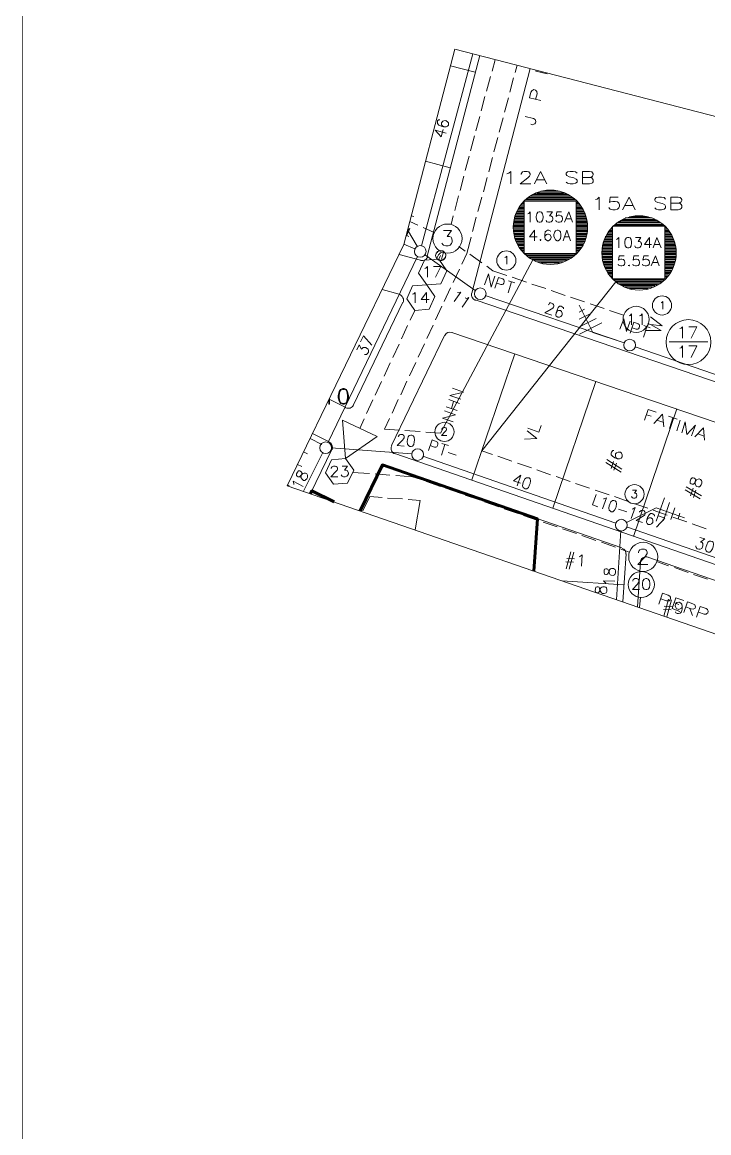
# Model space of a CAD drawing. Header units: millimetres. Extents: x 3.6 to 37.8, y 0.6 to 28.7.
# Drawn here: x 3.56 to 11.16, y 10.01 to 22.28 of the extents above; entities that cross this region are included whole.
import ezdxf

# ---------------------------------------------------------------- set-up
doc = ezdxf.new("R2010")
doc.units = ezdxf.units.MM
for name, color, linetype in [('PDF_0', 7, 'Continuous'), ('PDF_S45$Actives-PowerSupply', 1, 'Continuous'), ('PDF_S45$BOUNDARY-NODE', 3, 'Continuous'), ('PDF_S45$HCOUNT', 1, 'Continuous'), ('PDF_S45$NAME-ROAD', 7, 'Continuous'), ('PDF_S45$Passives-Highleg', 7, 'Continuous'), ('PDF_S45$Passives-Splt2way', 7, 'Continuous'), ('PDF_S45$Passives-TapOffs', 7, 'Continuous'), ('PDF_S45$POLE', 7, 'Continuous'), ('PDF_S45$strand', 7, 'Continuous'), ('PDF_S45$Symbols-EndOfLine', 7, 'Continuous'), ('PDF_S45$Symbols-Terminator', 7, 'Continuous')]:
    doc.layers.add(name, color=color, linetype=linetype)
for name, color, linetype, true_color in [('PDF_S45$Actives-LineExtender', 94, 'Continuous', 0x009500), ('PDF_S45$Cable-565', 23, 'Continuous', 0xdd8a6e), ('PDF_S45$LOTS', 254, 'Continuous', 0xdcdcdc), ('PDF_S45$ROAD', 8, 'Continuous', 0x808080), ('PDF_S45$SDU', 157, 'Continuous', 0x396472), ('PDF_S45$Symbols-Ground', 12, 'Continuous', 0xb80000)]:
    doc.layers.add(name, color=color, linetype=linetype, true_color=true_color)

msp = doc.modelspace()

# ---------------------------------------------------------------- linework, layer by layer
at = {"layer": 'PDF_0', "lineweight": 0, "const_width": 0.00834}
msp.add_lwpolyline([(37.765, 0.599), (37.765, 28.699), (3.568, 28.699), (3.568, 0.599)], close=True, dxfattribs=at)
at = {"layer": 'PDF_0', "lineweight": 9}
msp.add_lwpolyline([(22.904, 8.446), (13.922, 10.277), (14.285, 12.049), (15.298, 11.912), (15.381, 12.516), (15.139, 12.525), (12.767, 12.85), (12.904, 14.939), (6.495, 17.157), (7.784, 19.822), (8.347, 21.978), (12.387, 20.935), (12.704, 22.169), (11.145, 22.57), (12.412, 28.583), (14.622, 28.116), (14.485, 27.586), (14.71, 27.532), (24.709, 25.218)], dxfattribs=at)
at = {"layer": 'PDF_S45$Actives-LineExtender', "lineweight": 9}
for points in [[(7.108, 18.229), (7.125, 18.229), (7.15, 18.221), (7.162, 18.196), (7.171, 18.154), (7.171, 18.129), (7.162, 18.091), (7.15, 18.066), (7.125, 18.058), (7.108, 18.058), (7.083, 18.066), (7.067, 18.091), (7.058, 18.129), (7.058, 18.154), (7.067, 18.196), (7.083, 18.221)], [(7.488, 17.699), (7.137, 17.457), (7.104, 17.879)]]:
    msp.add_lwpolyline(points, close=True, dxfattribs=at)
for points in [[(7.092, 18.066), (7.075, 18.091), (7.067, 18.129), (7.067, 18.154), (7.075, 18.196), (7.092, 18.221)], [(7.083, 18.212), (7.108, 18.221), (7.125, 18.221), (7.15, 18.212)], [(7.142, 18.221), (7.154, 18.196), (7.162, 18.154), (7.162, 18.129), (7.154, 18.091), (7.142, 18.066)], [(6.962, 18.123), (6.962, 18.058), (6.954, 18.058), (6.954, 18.106)], [(7.15, 18.075), (7.125, 18.066), (7.108, 18.066), (7.083, 18.075)]]:
    msp.add_lwpolyline(points, dxfattribs=at)
at = {"layer": 'PDF_S45$Actives-PowerSupply', "lineweight": 9}
for points in [[(8.922, 20.602), (8.943, 20.61), (8.968, 20.627), (8.968, 20.489)], [(9.081, 20.593), (9.081, 20.602), (9.089, 20.614), (9.097, 20.622), (9.114, 20.627), (9.147, 20.627), (9.164, 20.622), (9.172, 20.614), (9.181, 20.602), (9.181, 20.589), (9.172, 20.577), (9.156, 20.556), (9.068, 20.489), (9.189, 20.489)], [(9.227, 20.489), (9.293, 20.627), (9.364, 20.489)], [(9.577, 20.51), (9.593, 20.497), (9.623, 20.489), (9.656, 20.489), (9.681, 20.497), (9.698, 20.51), (9.698, 20.531), (9.689, 20.543), (9.664, 20.556), (9.61, 20.568), (9.585, 20.581), (9.577, 20.593), (9.577, 20.61), (9.593, 20.622), (9.623, 20.627), (9.656, 20.627), (9.681, 20.622), (9.698, 20.61)], [(9.835, 20.56), (9.86, 20.556), (9.869, 20.547), (9.877, 20.535), (9.877, 20.514), (9.869, 20.501), (9.86, 20.497), (9.835, 20.489), (9.76, 20.489), (9.76, 20.56), (9.835, 20.56), (9.86, 20.568), (9.869, 20.577), (9.877, 20.589), (9.877, 20.602), (9.869, 20.614), (9.86, 20.622), (9.835, 20.627), (9.76, 20.627), (9.76, 20.56)], [(9.335, 20.535), (9.252, 20.535)], [(9.902, 20.318), (9.919, 20.322), (9.944, 20.343), (9.944, 20.205)], [(10.048, 20.23), (10.056, 20.218), (10.065, 20.21), (10.094, 20.205), (10.119, 20.205), (10.144, 20.21), (10.161, 20.226), (10.169, 20.243), (10.169, 20.26), (10.161, 20.276), (10.144, 20.293), (10.119, 20.297), (10.094, 20.297), (10.065, 20.293), (10.056, 20.285), (10.065, 20.343), (10.152, 20.343)], [(10.202, 20.205), (10.273, 20.343), (10.34, 20.205)], [(10.315, 20.251), (10.231, 20.251)], [(10.557, 20.226), (10.573, 20.21), (10.598, 20.205), (10.632, 20.205), (10.661, 20.21), (10.678, 20.226), (10.678, 20.243), (10.669, 20.26), (10.644, 20.272), (10.59, 20.285), (10.565, 20.297), (10.557, 20.31), (10.557, 20.322), (10.573, 20.339), (10.598, 20.343), (10.632, 20.343), (10.661, 20.339), (10.678, 20.322)], [(10.815, 20.276), (10.84, 20.272), (10.849, 20.264), (10.857, 20.251), (10.857, 20.23), (10.849, 20.218), (10.84, 20.21), (10.815, 20.205), (10.736, 20.205), (10.736, 20.276), (10.815, 20.276), (10.84, 20.285), (10.849, 20.293), (10.857, 20.305), (10.857, 20.318), (10.849, 20.33), (10.84, 20.339), (10.815, 20.343), (10.736, 20.343), (10.736, 20.276)], [(9.156, 20.16), (9.164, 20.164), (9.181, 20.18), (9.181, 20.068)], [(9.364, 20.18), (9.427, 20.18), (9.393, 20.139), (9.41, 20.139), (9.418, 20.13), (9.427, 20.126), (9.431, 20.109), (9.431, 20.101), (9.427, 20.084), (9.414, 20.072), (9.397, 20.068), (9.381, 20.068), (9.364, 20.072), (9.36, 20.076), (9.356, 20.089)], [(9.464, 20.089), (9.468, 20.076), (9.473, 20.072), (9.489, 20.068), (9.506, 20.068), (9.523, 20.072), (9.535, 20.084), (9.539, 20.101), (9.539, 20.109), (9.535, 20.126), (9.523, 20.139), (9.506, 20.143), (9.489, 20.143), (9.473, 20.139), (9.468, 20.13), (9.473, 20.18), (9.527, 20.18)], [(9.56, 20.068), (9.606, 20.18), (9.648, 20.068)], [(9.631, 20.105), (9.577, 20.105)], [(9.256, 19.905), (9.172, 19.905), (9.227, 19.98), (9.227, 19.863)], [(9.343, 19.905), (9.343, 19.93), (9.347, 19.959), (9.36, 19.972), (9.372, 19.98), (9.385, 19.98), (9.402, 19.972), (9.406, 19.964)], [(9.543, 19.863), (9.585, 19.98), (9.627, 19.863)], [(9.614, 19.905), (9.56, 19.905)], [(10.136, 19.876), (10.144, 19.884), (10.161, 19.897), (10.161, 19.784)], [(10.344, 19.897), (10.402, 19.897), (10.373, 19.855), (10.39, 19.855), (10.398, 19.851), (10.402, 19.843), (10.411, 19.83), (10.411, 19.818), (10.402, 19.801), (10.394, 19.788), (10.377, 19.784), (10.361, 19.784), (10.344, 19.788), (10.336, 19.805)], [(10.523, 19.822), (10.444, 19.822), (10.498, 19.897), (10.498, 19.784)], [(10.54, 19.784), (10.582, 19.897), (10.628, 19.784)], [(10.611, 19.822), (10.557, 19.822)], [(9.21, 19.651), (8.188, 17.737)], [(10.152, 19.605), (10.156, 19.592), (10.165, 19.588), (10.181, 19.584), (10.194, 19.584), (10.211, 19.588), (10.223, 19.601), (10.227, 19.617), (10.227, 19.626), (10.223, 19.642), (10.211, 19.655), (10.194, 19.659), (10.181, 19.659), (10.165, 19.655), (10.156, 19.647), (10.165, 19.697), (10.219, 19.697)], [(10.315, 19.605), (10.319, 19.592), (10.327, 19.588), (10.344, 19.584), (10.357, 19.584), (10.373, 19.588), (10.386, 19.601), (10.39, 19.617), (10.39, 19.626), (10.386, 19.642), (10.373, 19.655), (10.357, 19.659), (10.344, 19.659), (10.327, 19.655), (10.319, 19.647), (10.327, 19.697), (10.382, 19.697)], [(10.423, 19.605), (10.427, 19.592), (10.436, 19.588), (10.452, 19.584), (10.465, 19.584), (10.482, 19.588), (10.494, 19.601), (10.498, 19.617), (10.498, 19.626), (10.494, 19.642), (10.482, 19.655), (10.465, 19.659), (10.452, 19.659), (10.436, 19.655), (10.427, 19.647), (10.436, 19.697), (10.49, 19.697)], [(10.519, 19.584), (10.565, 19.697), (10.607, 19.584)], [(10.59, 19.622), (10.536, 19.622)], [(10.127, 19.409), (8.647, 17.541)], [(7.963, 16.995), (7.91, 16.669)]]:
    msp.add_lwpolyline(points, dxfattribs=at)
for points in [[(9.606, 20.368), (9.197, 20.368)], [(9.581, 20.381), (9.222, 20.381)], [(9.256, 20.393), (9.548, 20.393)], [(9.297, 20.41), (9.506, 20.41)], [(9.064, 20.243), (9.114, 20.243)], [(9.072, 20.26), (9.114, 20.26)], [(9.085, 20.272), (9.114, 20.272)], [(9.097, 20.285), (9.114, 20.285)], [(9.11, 20.297), (9.114, 20.297)], [(9.689, 19.722), (9.689, 20.301), (9.114, 20.301), (9.114, 19.722), (9.114, 20.301), (9.689, 20.301)], [(9.681, 20.314), (9.122, 20.314)], [(9.664, 20.326), (9.139, 20.326)], [(9.648, 20.339), (9.156, 20.339)], [(9.627, 20.355), (9.176, 20.355)], [(9.694, 20.297), (9.689, 20.297)], [(9.706, 20.285), (9.689, 20.285)], [(9.689, 20.272), (9.719, 20.272)], [(9.689, 20.26), (9.727, 20.26)], [(9.689, 20.243), (9.739, 20.243)], [(9.114, 20.122), (9.006, 20.122)], [(9.114, 20.134), (9.01, 20.134)], [(9.014, 20.147), (9.114, 20.147)], [(9.114, 20.164), (9.022, 20.164)], [(9.026, 20.176), (9.114, 20.176)], [(9.114, 20.189), (9.035, 20.189)], [(9.039, 20.205), (9.114, 20.205)], [(9.047, 20.218), (9.114, 20.218)], [(9.056, 20.23), (9.114, 20.23)], [(9.281, 20.18), (9.289, 20.18), (9.306, 20.176), (9.318, 20.16), (9.322, 20.13), (9.322, 20.114), (9.318, 20.089), (9.306, 20.072), (9.289, 20.068), (9.281, 20.068), (9.264, 20.072), (9.252, 20.089), (9.247, 20.114), (9.247, 20.13), (9.252, 20.16), (9.264, 20.176)], [(9.689, 20.23), (9.748, 20.23)], [(9.689, 20.218), (9.756, 20.218)], [(9.689, 20.205), (9.764, 20.205)], [(9.769, 20.189), (9.689, 20.189)], [(9.689, 20.176), (9.777, 20.176)], [(9.689, 20.164), (9.781, 20.164)], [(9.689, 20.147), (9.785, 20.147)], [(9.789, 20.134), (9.689, 20.134)], [(9.794, 20.122), (9.689, 20.122)], [(10.277, 20.126), (10.486, 20.126)], [(8.993, 20.055), (9.114, 20.055)], [(8.993, 20.039), (9.114, 20.039)], [(8.993, 20.026), (9.114, 20.026)], [(9.114, 20.014), (8.993, 20.014)], [(9.114, 20.001), (8.993, 20.001)], [(9.114, 20.08), (8.997, 20.08)], [(9.114, 20.068), (8.997, 20.068)], [(9.001, 20.093), (9.114, 20.093)], [(9.114, 20.109), (9.006, 20.109)], [(9.689, 20.109), (9.798, 20.109)], [(9.802, 20.093), (9.689, 20.093)], [(9.689, 20.08), (9.806, 20.08)], [(9.806, 20.068), (9.689, 20.068)], [(9.689, 20.055), (9.81, 20.055)], [(9.689, 20.039), (9.81, 20.039)], [(9.689, 20.026), (9.81, 20.026)], [(9.81, 20.014), (9.689, 20.014)], [(9.81, 20.001), (9.689, 20.001)], [(10.077, 20.005), (10.09, 20.005)], [(10.669, 19.442), (10.669, 20.022), (10.09, 20.022), (10.09, 19.442), (10.09, 20.022), (10.669, 20.022)], [(10.657, 20.03), (10.102, 20.03)], [(10.644, 20.043), (10.119, 20.043)], [(10.623, 20.059), (10.136, 20.059)], [(10.607, 20.072), (10.152, 20.072)], [(10.586, 20.084), (10.177, 20.084)], [(10.557, 20.097), (10.202, 20.097)], [(10.231, 20.114), (10.528, 20.114)], [(10.673, 20.018), (10.669, 20.018)], [(10.686, 20.005), (10.669, 20.005)], [(8.993, 19.984), (9.114, 19.984)], [(8.993, 19.972), (9.114, 19.972)], [(8.997, 19.959), (9.114, 19.959)], [(9.114, 19.943), (8.997, 19.943)], [(9.001, 19.93), (9.114, 19.93)], [(9.114, 19.918), (9.006, 19.918)], [(9.006, 19.905), (9.114, 19.905)], [(9.01, 19.888), (9.114, 19.888)], [(9.014, 19.876), (9.114, 19.876)], [(9.293, 19.876), (9.297, 19.872), (9.293, 19.863), (9.289, 19.872)], [(9.347, 19.918), (9.36, 19.93), (9.372, 19.934), (9.381, 19.934), (9.397, 19.93), (9.414, 19.905), (9.414, 19.897), (9.406, 19.88), (9.397, 19.872), (9.381, 19.863), (9.372, 19.863), (9.347, 19.88), (9.343, 19.905)], [(9.477, 19.98), (9.489, 19.98), (9.506, 19.972), (9.514, 19.959), (9.518, 19.93), (9.518, 19.913), (9.514, 19.888), (9.506, 19.872), (9.489, 19.863), (9.477, 19.863), (9.46, 19.872), (9.452, 19.888), (9.443, 19.913), (9.443, 19.93), (9.452, 19.959), (9.46, 19.972)], [(9.689, 19.984), (9.81, 19.984)], [(9.689, 19.972), (9.81, 19.972)], [(9.689, 19.959), (9.806, 19.959)], [(9.806, 19.943), (9.689, 19.943)], [(9.689, 19.93), (9.802, 19.93)], [(9.689, 19.918), (9.798, 19.918)], [(9.689, 19.905), (9.794, 19.905)], [(9.689, 19.888), (9.789, 19.888)], [(9.689, 19.876), (9.785, 19.876)], [(10.09, 19.88), (9.998, 19.88)], [(10.006, 19.893), (10.09, 19.893)], [(10.09, 19.909), (10.01, 19.909)], [(10.019, 19.922), (10.09, 19.922)], [(10.027, 19.934), (10.09, 19.934)], [(10.035, 19.951), (10.09, 19.951)], [(10.044, 19.964), (10.09, 19.964)], [(10.052, 19.976), (10.09, 19.976)], [(10.065, 19.989), (10.09, 19.989)], [(10.256, 19.897), (10.269, 19.897), (10.286, 19.893), (10.298, 19.876), (10.302, 19.851), (10.302, 19.834), (10.298, 19.805), (10.286, 19.788), (10.269, 19.784), (10.256, 19.784), (10.244, 19.788), (10.231, 19.805), (10.227, 19.834), (10.227, 19.851), (10.231, 19.876), (10.244, 19.893)], [(10.669, 19.989), (10.698, 19.989)], [(10.669, 19.976), (10.707, 19.976)], [(10.669, 19.964), (10.715, 19.964)], [(10.669, 19.951), (10.728, 19.951)], [(10.669, 19.934), (10.736, 19.934)], [(10.669, 19.922), (10.74, 19.922)], [(10.749, 19.909), (10.669, 19.909)], [(10.669, 19.893), (10.757, 19.893)], [(10.669, 19.88), (10.761, 19.88)], [(9.114, 19.863), (9.022, 19.863)], [(9.026, 19.851), (9.114, 19.851)], [(9.114, 19.834), (9.035, 19.834)], [(9.039, 19.822), (9.114, 19.822)], [(9.047, 19.809), (9.114, 19.809)], [(9.056, 19.793), (9.114, 19.793)], [(9.064, 19.78), (9.114, 19.78)], [(9.072, 19.768), (9.114, 19.768)], [(9.085, 19.755), (9.114, 19.755)], [(9.689, 19.863), (9.781, 19.863)], [(9.689, 19.851), (9.777, 19.851)], [(9.769, 19.834), (9.689, 19.834)], [(9.689, 19.822), (9.764, 19.822)], [(9.689, 19.809), (9.756, 19.809)], [(9.689, 19.793), (9.748, 19.793)], [(9.689, 19.78), (9.739, 19.78)], [(9.689, 19.768), (9.727, 19.768)], [(9.689, 19.755), (9.719, 19.755)], [(10.09, 19.784), (9.973, 19.784)], [(9.973, 19.772), (10.09, 19.772)], [(9.973, 19.759), (10.09, 19.759)], [(10.09, 19.801), (9.977, 19.801)], [(10.09, 19.826), (9.981, 19.826)], [(9.981, 19.813), (10.09, 19.813)], [(10.09, 19.838), (9.985, 19.838)], [(10.09, 19.855), (9.99, 19.855)], [(9.994, 19.868), (10.09, 19.868)], [(10.669, 19.868), (10.765, 19.868)], [(10.769, 19.855), (10.669, 19.855)], [(10.774, 19.838), (10.669, 19.838)], [(10.669, 19.826), (10.778, 19.826)], [(10.782, 19.813), (10.669, 19.813)], [(10.669, 19.801), (10.782, 19.801)], [(10.786, 19.784), (10.669, 19.784)], [(10.669, 19.772), (10.786, 19.772)], [(10.669, 19.759), (10.786, 19.759)], [(9.097, 19.738), (9.114, 19.738)], [(9.11, 19.726), (9.114, 19.726)], [(9.689, 19.722), (9.114, 19.722)], [(9.681, 19.713), (9.122, 19.713)], [(9.664, 19.701), (9.139, 19.701)], [(9.156, 19.684), (9.648, 19.684)], [(9.176, 19.672), (9.627, 19.672)], [(9.606, 19.659), (9.197, 19.659)], [(9.581, 19.647), (9.222, 19.647)], [(9.548, 19.63), (9.256, 19.63)], [(9.706, 19.738), (9.689, 19.738)], [(9.694, 19.726), (9.689, 19.726)], [(9.973, 19.743), (10.09, 19.743)], [(10.09, 19.73), (9.973, 19.73)], [(10.09, 19.718), (9.973, 19.718)], [(9.973, 19.705), (10.09, 19.705)], [(9.973, 19.688), (10.09, 19.688)], [(9.973, 19.676), (10.09, 19.676)], [(10.09, 19.663), (9.977, 19.663)], [(9.981, 19.651), (10.09, 19.651)], [(10.09, 19.634), (9.981, 19.634)], [(10.669, 19.743), (10.79, 19.743)], [(10.79, 19.73), (10.669, 19.73)], [(10.79, 19.718), (10.669, 19.718)], [(10.669, 19.705), (10.786, 19.705)], [(10.669, 19.688), (10.786, 19.688)], [(10.669, 19.676), (10.786, 19.676)], [(10.782, 19.663), (10.669, 19.663)], [(10.669, 19.651), (10.782, 19.651)], [(10.669, 19.634), (10.778, 19.634)], [(9.506, 19.617), (9.297, 19.617)], [(9.985, 19.622), (10.09, 19.622)], [(9.99, 19.609), (10.09, 19.609)], [(9.994, 19.597), (10.09, 19.597)], [(10.09, 19.58), (9.998, 19.58)], [(10.006, 19.567), (10.09, 19.567)], [(10.09, 19.555), (10.01, 19.555)], [(10.019, 19.538), (10.09, 19.538)], [(10.027, 19.526), (10.09, 19.526)], [(10.035, 19.513), (10.09, 19.513)], [(10.273, 19.592), (10.277, 19.588), (10.273, 19.584), (10.265, 19.588)], [(10.669, 19.622), (10.774, 19.622)], [(10.669, 19.609), (10.769, 19.609)], [(10.669, 19.597), (10.765, 19.597)], [(10.669, 19.58), (10.761, 19.58)], [(10.669, 19.567), (10.757, 19.567)], [(10.749, 19.555), (10.669, 19.555)], [(10.669, 19.538), (10.74, 19.538)], [(10.669, 19.526), (10.736, 19.526)], [(10.669, 19.513), (10.728, 19.513)], [(10.044, 19.501), (10.09, 19.501)], [(10.052, 19.484), (10.09, 19.484)], [(10.065, 19.471), (10.09, 19.471)], [(10.077, 19.459), (10.09, 19.459)], [(10.669, 19.442), (10.09, 19.442)], [(10.657, 19.43), (10.102, 19.43)], [(10.644, 19.417), (10.119, 19.417)], [(10.136, 19.405), (10.623, 19.405)], [(10.152, 19.388), (10.607, 19.388)], [(10.669, 19.501), (10.715, 19.501)], [(10.669, 19.484), (10.707, 19.484)], [(10.669, 19.471), (10.698, 19.471)], [(10.686, 19.459), (10.669, 19.459)], [(10.673, 19.446), (10.669, 19.446)], [(10.586, 19.376), (10.177, 19.376)], [(10.557, 19.363), (10.202, 19.363)], [(10.528, 19.351), (10.231, 19.351)], [(10.486, 19.334), (10.277, 19.334)]]:
    msp.add_lwpolyline(points, close=True, dxfattribs=at)
for centre in [(9.404, 20.011), (9.404, 20.011), (10.384, 19.728), (10.384, 19.728)]:
    msp.add_circle(centre, 0.411, dxfattribs=at)
at = {"layer": 'PDF_S45$BOUNDARY-NODE', "lineweight": 60}
for points in [[(7.299, 16.88), (7.546, 17.387), (9.26, 16.79), (9.221, 16.214)], [(6.752, 17.07), (6.766, 17.099), (7.014, 16.979)]]:
    msp.add_lwpolyline(points, dxfattribs=at)
at = {"layer": 'PDF_S45$Cable-565', "lineweight": 13}
for points in [[(8.793, 21.862), (8.759, 21.736)], [(9.035, 21.8), (9.014, 21.719)], [(8.743, 21.677), (8.697, 21.515)], [(8.997, 21.661), (8.955, 21.502)], [(8.68, 21.456), (8.639, 21.298)], [(8.939, 21.44), (8.897, 21.281)], [(8.622, 21.235), (8.58, 21.077)], [(8.88, 21.219), (8.839, 21.06)], [(8.564, 21.019), (8.522, 20.856)], [(8.822, 21.002), (8.78, 20.843)], [(8.505, 20.798), (8.463, 20.639)], [(8.764, 20.781), (8.722, 20.622)], [(8.447, 20.577), (8.405, 20.418)], [(8.705, 20.56), (8.664, 20.401)], [(8.388, 20.36), (8.347, 20.197)], [(8.647, 20.343), (8.601, 20.185)], [(8.33, 20.139), (8.305, 20.043)], [(8.584, 20.122), (8.543, 19.964)], [(7.85, 20.074), (7.938, 20.034)], [(7.996, 20.009), (8.117, 19.955)], [(8.526, 19.901), (8.48, 19.722), (8.426, 19.605)], [(8.463, 19.747), (8.393, 19.797)], [(8.188, 19.701), (8.172, 19.659)], [(8.222, 19.734), (8.201, 19.659)], [(8.647, 19.617), (8.513, 19.713)], [(8.397, 19.547), (8.33, 19.401)], [(8.922, 19.48), (8.768, 19.53), (8.701, 19.58)], [(8.98, 19.459), (9.139, 19.405)], [(9.197, 19.384), (9.352, 19.334)], [(8.301, 19.342), (8.23, 19.192)], [(9.414, 19.313), (9.568, 19.259)], [(8.205, 19.138), (8.134, 18.988)], [(9.627, 19.238), (9.781, 19.188)], [(9.844, 19.167), (9.998, 19.113)], [(7.905, 19.092), (7.855, 18.984)], [(10.056, 19.092), (10.211, 19.042)], [(7.825, 18.925), (7.759, 18.779)], [(8.109, 18.929), (8.038, 18.783)], [(7.73, 18.721), (7.663, 18.571)], [(8.013, 18.725), (7.942, 18.575)], [(7.634, 18.512), (7.567, 18.366)], [(7.917, 18.517), (7.846, 18.371)], [(7.538, 18.308), (7.467, 18.158)], [(7.817, 18.312), (7.75, 18.162)], [(7.442, 18.104), (7.371, 17.954)], [(7.721, 18.108), (7.654, 17.958)], [(7.346, 17.895), (7.296, 17.787)], [(7.625, 17.899), (7.571, 17.783), (7.734, 17.77)], [(7.796, 17.766), (7.963, 17.754)], [(8.026, 17.749), (8.188, 17.737)], [(8.647, 17.541), (8.764, 17.503)], [(8.822, 17.482), (8.976, 17.428)], [(7.217, 17.303), (7.404, 17.291)], [(9.039, 17.407), (9.193, 17.353)], [(9.252, 17.332), (9.406, 17.278)], [(7.467, 17.287), (7.629, 17.274)], [(7.696, 17.27), (7.88, 17.253), (7.976, 17.224)], [(8.034, 17.203), (8.188, 17.149)], [(9.468, 17.257), (9.623, 17.203)], [(9.681, 17.182), (9.835, 17.128)], [(8.247, 17.128), (8.405, 17.074)], [(8.463, 17.053), (8.618, 16.999)], [(9.898, 17.107), (10.052, 17.057)], [(7.329, 16.878), (7.408, 17.036), (7.542, 17.028)], [(7.604, 17.02), (7.767, 17.011)], [(7.83, 17.003), (7.963, 16.995)], [(8.676, 16.978), (8.835, 16.924)], [(10.111, 17.036), (10.265, 16.982)], [(10.327, 16.961), (10.482, 16.907)], [(8.893, 16.903), (9.047, 16.849)], [(9.106, 16.828), (9.264, 16.774)], [(10.54, 16.886), (10.694, 16.832)], [(10.757, 16.811), (10.911, 16.757)], [(9.322, 16.753), (9.477, 16.703)], [(9.539, 16.682), (9.694, 16.628)], [(10.97, 16.736), (11.124, 16.682)], [(9.752, 16.607), (9.906, 16.553)], [(9.969, 16.532), (10.123, 16.478)], [(10.181, 16.457), (10.273, 16.423)], [(10.578, 16.319), (10.711, 16.273)], [(10.774, 16.252), (10.928, 16.198)], [(10.986, 16.177), (11.14, 16.123)], [(10.398, 15.927), (10.39, 15.81)]]:
    msp.add_lwpolyline(points, dxfattribs=at)
at = {"layer": 'PDF_S45$HCOUNT', "lineweight": 9}
for points in [[(8.901, 19.676), (8.91, 19.68), (8.922, 19.692), (8.922, 19.605)], [(10.628, 19.175), (10.636, 19.18), (10.648, 19.192), (10.648, 19.105)], [(8.205, 17.779), (8.205, 17.783), (8.209, 17.791), (8.213, 17.795), (8.222, 17.799), (8.238, 17.799), (8.247, 17.795), (8.251, 17.791), (8.255, 17.783), (8.255, 17.774), (8.251, 17.766), (8.242, 17.754), (8.201, 17.712), (8.259, 17.712)], [(10.311, 17.107), (10.357, 17.107), (10.332, 17.074), (10.344, 17.074), (10.352, 17.07), (10.357, 17.066), (10.361, 17.053), (10.361, 17.045), (10.357, 17.032), (10.348, 17.024), (10.336, 17.02), (10.323, 17.02), (10.311, 17.024), (10.307, 17.028), (10.302, 17.036)]]:
    msp.add_lwpolyline(points, dxfattribs=at)
for centre in [(8.916, 19.644), (10.638, 19.148), (8.232, 17.751), (10.334, 17.063)]:
    msp.add_circle(centre, 0.106, dxfattribs=at)
at = {"layer": 'PDF_S45$LOTS', "lineweight": 0}
for points in [[(8.572, 21.723), (8.299, 21.795)], [(8.297, 20.668), (8.023, 20.74)], [(9.01, 18.613), (8.534, 17.22)], [(9.906, 18.308), (9.431, 16.907)], [(10.803, 18.004), (10.323, 16.594)], [(9.26, 16.79), (9.222, 16.214)], [(10.215, 16.061), (9.535, 16.106)]]:
    msp.add_lwpolyline(points, dxfattribs=at)
at = {"layer": 'PDF_S45$NAME-ROAD', "lineweight": 9}
for points in [[(9.368, 21.707), (9.243, 21.736), (9.246, 21.746)], [(9.305, 21.73), (9.302, 21.719)], [(9.297, 21.41), (9.172, 21.44), (9.189, 21.502), (9.201, 21.523), (9.21, 21.527), (9.222, 21.531), (9.239, 21.527), (9.247, 21.519), (9.252, 21.511), (9.256, 21.486), (9.239, 21.423)], [(9.126, 21.235), (9.218, 21.214), (9.235, 21.202), (9.239, 21.194), (9.243, 21.177), (9.239, 21.164), (9.231, 21.152), (9.222, 21.148), (9.201, 21.144), (9.189, 21.148)], [(10.444, 17.879), (10.486, 18), (10.573, 17.97)], [(10.519, 17.924), (10.465, 17.941)], [(10.548, 17.845), (10.644, 17.945), (10.657, 17.808)], [(10.807, 17.891), (10.711, 17.924)], [(10.719, 17.787), (10.757, 17.908)], [(10.648, 17.858), (10.582, 17.879)], [(10.803, 17.762), (10.84, 17.879)], [(10.857, 17.741), (10.894, 17.862), (10.911, 17.724), (11.007, 17.824), (10.965, 17.708)], [(10.999, 17.695), (11.095, 17.795), (11.107, 17.658)], [(11.103, 17.703), (11.032, 17.729)], [(10.603, 15.848), (10.644, 15.969), (10.707, 15.948), (10.723, 15.935), (10.732, 15.927), (10.732, 15.915), (10.728, 15.898), (10.715, 15.885), (10.686, 15.885), (10.623, 15.906)], [(10.836, 15.769), (10.749, 15.802), (10.79, 15.919), (10.878, 15.89)], [(10.824, 15.844), (10.769, 15.865)], [(10.878, 15.756), (10.919, 15.873), (10.978, 15.852), (10.999, 15.84), (11.003, 15.831), (11.007, 15.819), (11.003, 15.806), (10.99, 15.798), (10.982, 15.794), (10.961, 15.798), (10.899, 15.819)], [(11.02, 15.706), (11.061, 15.823), (11.124, 15.802), (11.14, 15.79), (11.145, 15.781), (11.149, 15.769), (11.145, 15.752), (11.132, 15.744), (11.124, 15.739), (11.103, 15.739), (11.04, 15.76)], [(10.974, 15.723), (10.944, 15.802)]]:
    msp.add_lwpolyline(points, dxfattribs=at)
at = {"layer": 'PDF_S45$Passives-Highleg', "lineweight": 9}
for points in [[(8.155, 19.743), (8.147, 19.734), (8.155, 19.743), (8.147, 19.738)], [(8.151, 19.743), (8.151, 19.738)]]:
    msp.add_lwpolyline(points, dxfattribs=at)
msp.add_circle((8.191, 19.698), 0.0563, dxfattribs=at)
for centre, radius, start, end in [((8.14, 19.749), 0.023, 264.8056, 354.8056), ((8.228, 19.661), 0.0774, 85.5184, 178.456), ((8.186, 19.707), 0.0608, 271.9665, 5.6617)]:
    msp.add_arc(centre, radius, start, end, dxfattribs=at)
at = {"layer": 'PDF_S45$Passives-Splt2way', "lineweight": 9}
for points in [[(8.222, 19.976), (8.309, 19.976), (8.263, 19.909), (8.288, 19.909), (8.305, 19.901), (8.309, 19.893), (8.317, 19.868), (8.317, 19.851), (8.309, 19.83), (8.297, 19.813), (8.272, 19.805), (8.247, 19.805), (8.222, 19.813), (8.213, 19.822), (8.205, 19.834)], [(10.377, 16.415), (10.377, 16.423), (10.386, 16.44), (10.394, 16.448), (10.411, 16.457), (10.444, 16.457), (10.457, 16.448), (10.465, 16.44), (10.473, 16.423), (10.473, 16.407), (10.448, 16.369), (10.369, 16.286), (10.482, 16.286)]]:
    msp.add_lwpolyline(points, dxfattribs=at)
for centre in [(8.266, 19.886), (10.43, 16.371)]:
    msp.add_circle(centre, 0.161, dxfattribs=at)
at = {"layer": 'PDF_S45$Passives-TapOffs', "lineweight": 9}
for points in [[(8.192, 19.388), (8.038, 19.376), (7.946, 19.505), (8.013, 19.647), (8.172, 19.659), (8.259, 19.53)], [(8.063, 19.105), (7.905, 19.092), (7.817, 19.221), (7.88, 19.363), (8.038, 19.376), (8.126, 19.246)], [(7.162, 17.186), (7.004, 17.174), (6.916, 17.299), (6.983, 17.441), (7.137, 17.457), (7.229, 17.328)], [(10.457, 16.131), (10.469, 16.131), (10.486, 16.123), (10.498, 16.106), (10.502, 16.077), (10.502, 16.061), (10.498, 16.031), (10.486, 16.015), (10.469, 16.011), (10.457, 16.011), (10.44, 16.015), (10.427, 16.031), (10.423, 16.061), (10.423, 16.077), (10.427, 16.106), (10.44, 16.123)]]:
    msp.add_lwpolyline(points, close=True, dxfattribs=at)
for points in [[(8.017, 19.555), (8.026, 19.559), (8.046, 19.576), (8.046, 19.459)], [(8.113, 19.576), (8.192, 19.576), (8.134, 19.459)], [(7.88, 19.271), (7.892, 19.276), (7.909, 19.292), (7.909, 19.175)], [(8.063, 19.213), (7.976, 19.213), (8.034, 19.292), (8.034, 19.175)], [(10.273, 19.034), (10.286, 19.038), (10.302, 19.055), (10.302, 18.934)], [(10.39, 19.034), (10.402, 19.038), (10.419, 19.055), (10.419, 18.934)], [(6.979, 17.345), (6.979, 17.349), (6.987, 17.362), (6.991, 17.37), (7.004, 17.374), (7.025, 17.374), (7.037, 17.37), (7.046, 17.362), (7.05, 17.349), (7.05, 17.341), (7.046, 17.328), (7.033, 17.312), (6.975, 17.253), (7.054, 17.253)], [(7.1, 17.374), (7.162, 17.374), (7.129, 17.328), (7.146, 17.328), (7.158, 17.324), (7.171, 17.299), (7.171, 17.287), (7.162, 17.27), (7.154, 17.261), (7.133, 17.253), (7.117, 17.253), (7.1, 17.261), (7.096, 17.266), (7.092, 17.278)], [(10.315, 16.102), (10.315, 16.106), (10.319, 16.119), (10.327, 16.123), (10.336, 16.131), (10.361, 16.131), (10.373, 16.123), (10.377, 16.119), (10.382, 16.106), (10.382, 16.094), (10.377, 16.086), (10.365, 16.069), (10.311, 16.011), (10.39, 16.011)]]:
    msp.add_lwpolyline(points, dxfattribs=at)
for centre in [(10.351, 18.994), (10.409, 16.066)]:
    msp.add_circle(centre, 0.144, dxfattribs=at)
at = {"layer": 'PDF_S45$POLE', "lineweight": 0}
for points in [[(7.825, 19.98), (7.85, 19.997), (7.803, 19.894)], [(7.838, 19.909), (7.81, 19.922)], [(8.676, 19.376), (8.718, 19.497), (8.747, 19.351), (8.789, 19.471)], [(8.789, 19.338), (8.83, 19.455), (8.876, 19.442), (8.889, 19.43), (8.893, 19.421), (8.893, 19.409), (8.889, 19.392), (8.88, 19.384), (8.872, 19.38), (8.855, 19.38), (8.81, 19.392)], [(8.935, 19.288), (8.972, 19.409)], [(9.01, 19.396), (8.939, 19.421)], [(10.173, 18.884), (10.215, 19), (10.244, 18.859), (10.286, 18.975)], [(10.286, 18.842), (10.327, 18.963), (10.373, 18.946), (10.386, 18.938), (10.39, 18.929), (10.39, 18.917), (10.386, 18.9), (10.377, 18.888), (10.369, 18.884), (10.352, 18.884), (10.307, 18.9)], [(10.432, 18.796), (10.469, 18.913)], [(10.507, 18.9), (10.436, 18.925)], [(8.055, 17.545), (8.096, 17.662), (8.142, 17.645), (8.155, 17.637), (8.159, 17.628), (8.159, 17.616), (8.155, 17.599), (8.147, 17.587), (8.138, 17.583), (8.122, 17.583), (8.076, 17.599)], [(8.201, 17.495), (8.238, 17.612)], [(8.276, 17.599), (8.205, 17.624)], [(6.72, 17.508), (6.675, 17.529)], [(8.363, 17.495), (8.272, 17.524)], [(6.654, 17.37), (6.609, 17.392)], [(9.927, 16.924), (9.869, 16.945), (9.91, 17.061)], [(9.99, 17.011), (9.998, 17.011), (10.023, 17.024), (9.981, 16.903)], [(10.248, 16.87), (10.156, 16.899)], [(10.307, 16.899), (10.319, 16.903), (10.34, 16.915), (10.298, 16.794)], [(10.39, 16.865), (10.39, 16.87), (10.402, 16.878), (10.407, 16.882), (10.419, 16.886), (10.44, 16.878), (10.448, 16.87), (10.452, 16.861), (10.452, 16.849), (10.448, 16.836), (10.44, 16.828), (10.423, 16.815), (10.352, 16.774), (10.423, 16.749)], [(10.469, 16.778), (10.477, 16.807), (10.494, 16.836), (10.511, 16.849), (10.528, 16.849), (10.536, 16.845), (10.553, 16.832), (10.553, 16.819)], [(10.598, 16.824), (10.669, 16.799), (10.578, 16.699)]]:
    msp.add_lwpolyline(points, dxfattribs=at)
for points in [[(10.106, 16.995), (10.119, 16.99), (10.131, 16.978), (10.136, 16.957), (10.131, 16.928), (10.127, 16.911), (10.111, 16.886), (10.094, 16.87), (10.077, 16.87), (10.069, 16.874), (10.052, 16.886), (10.048, 16.907), (10.052, 16.936), (10.073, 16.978), (10.09, 16.995)], [(10.482, 16.794), (10.494, 16.803), (10.515, 16.803), (10.532, 16.79), (10.536, 16.774), (10.536, 16.749), (10.523, 16.736), (10.507, 16.728), (10.486, 16.728), (10.473, 16.74), (10.465, 16.753), (10.469, 16.778)], [(9.898, 15.998), (9.902, 16.019), (9.906, 16.036), (9.919, 16.04), (9.931, 16.04), (9.944, 16.036), (9.948, 16.023), (9.952, 16.002), (9.96, 15.986), (9.969, 15.973), (9.981, 15.965), (9.998, 15.965), (10.01, 15.969), (10.019, 15.973), (10.027, 15.99), (10.027, 16.011), (10.023, 16.027), (10.015, 16.036), (10.002, 16.04), (9.985, 16.04), (9.973, 16.036), (9.96, 16.027), (9.952, 16.011), (9.948, 15.99), (9.94, 15.981), (9.927, 15.973), (9.902, 15.981)]]:
    msp.add_lwpolyline(points, close=True, dxfattribs=at)
for centre in [(7.965, 19.744), (8.628, 19.277), (10.28, 18.71), (6.919, 17.576), (7.936, 17.501), (10.188, 16.721)]:
    msp.add_circle(centre, 0.0646, dxfattribs=at)
at = {"layer": 'PDF_S45$ROAD', "lineweight": 0}
for points in [[(8.622, 21.907), (8.042, 19.692)], [(9.18, 21.763), (8.534, 19.284)], [(7.967, 19.647), (7.73, 19.71)], [(7.542, 19.322), (7.73, 19.271)], [(7.771, 19.184), (7.225, 18.05)], [(8.572, 19.209), (11.778, 18.116)], [(8.234, 18.817), (7.646, 17.599)], [(19.589, 16.415), (15.198, 16.507), (8.313, 18.85)], [(7.142, 18.02), (6.957, 18.113)], [(6.958, 17.641), (6.774, 17.733)], [(6.987, 17.558), (6.752, 17.07)], [(7.684, 17.512), (14.777, 15.056)], [(7.301, 16.88), (7.521, 17.337)], [(7.596, 17.37), (10.194, 16.469)], [(10.24, 16.403), (10.205, 15.874)], [(10.398, 16.315), (10.366, 15.818)], [(10.482, 16.369), (11.983, 15.848)]]:
    msp.add_lwpolyline(points, dxfattribs=at)
for centre, start, end in [((7.986, 19.707), 254.9927, 345.3662), ((7.715, 19.206), 334.2426, 74.9927), ((8.595, 19.265), 165.3662, 251.1969), ((8.295, 18.789), 71.1969, 154.2425), ((7.169, 18.076), 243.4516, 334.2425), ((6.931, 17.58), 334.2426, 63.4515), ((7.707, 17.568), 154.2426, 250.8838), ((7.578, 17.305), 70.8838, 154.2425), ((10.175, 16.404), 356.2372, 70.8838), ((10.463, 16.308), 70.8837, 176.2371)]:
    msp.add_arc(centre, 0.0646, start, end, dxfattribs=at)
at = {"layer": 'PDF_S45$SDU', "lineweight": 0}
for points in [[(8.413, 18.112), (8.292, 18.154), (8.443, 18.191), (8.322, 18.233)], [(8.397, 18.066), (8.28, 18.108)], [(8.334, 18.087), (8.309, 18.008)], [(8.33, 17.862), (8.209, 17.904), (8.355, 17.941), (8.234, 17.983)], [(8.372, 17.987), (8.251, 18.029)], [(9.302, 17.82), (9.277, 17.749), (9.156, 17.791)], [(9.147, 17.762), (9.252, 17.678), (9.118, 17.67)], [(10.144, 17.453), (10.115, 17.466), (10.09, 17.482), (10.077, 17.499), (10.077, 17.516), (10.081, 17.528), (10.094, 17.545), (10.106, 17.545)], [(10.194, 17.341), (10.027, 17.445)], [(10.102, 17.424), (10.077, 17.345)], [(10.186, 17.307), (10.015, 17.412)], [(10.136, 17.407), (10.106, 17.328)], [(11.061, 17.011), (10.894, 17.111)], [(11.074, 17.045), (10.903, 17.145)], [(10.982, 17.128), (10.953, 17.045)], [(11.011, 17.107), (10.986, 17.028)], [(9.66, 16.311), (9.573, 16.315)], [(9.577, 16.24), (9.631, 16.428)], [(9.669, 16.348), (9.585, 16.352)], [(9.61, 16.236), (9.664, 16.423)], [(9.723, 16.373), (9.735, 16.377), (9.756, 16.394), (9.748, 16.269)], [(10.659, 15.717), (10.711, 15.902)], [(10.749, 15.819), (10.661, 15.827)], [(10.69, 15.71), (10.744, 15.898)], [(10.861, 15.823), (10.861, 15.794), (10.853, 15.765), (10.84, 15.748), (10.819, 15.744), (10.807, 15.744), (10.79, 15.752), (10.786, 15.765)], [(10.74, 15.785), (10.653, 15.79)]]:
    msp.add_lwpolyline(points, dxfattribs=at)
for points in [[(10.131, 17.466), (10.123, 17.482), (10.123, 17.508), (10.136, 17.52), (10.152, 17.528), (10.177, 17.528), (10.19, 17.516), (10.198, 17.499), (10.198, 17.474), (10.186, 17.462), (10.169, 17.453), (10.144, 17.453)], [(10.949, 17.207), (10.957, 17.228), (10.97, 17.245), (10.982, 17.245), (10.995, 17.241), (11.003, 17.232), (11.007, 17.22), (11.003, 17.195), (11.003, 17.174), (11.02, 17.149), (11.036, 17.145), (11.053, 17.145), (11.057, 17.149), (11.07, 17.166), (11.078, 17.186), (11.078, 17.207), (11.074, 17.216), (11.065, 17.224), (11.049, 17.232), (11.036, 17.228), (11.02, 17.22), (11.007, 17.207), (10.995, 17.186), (10.986, 17.174), (10.97, 17.174), (10.961, 17.178), (10.949, 17.186)], [(10.853, 15.806), (10.84, 15.798), (10.824, 15.79), (10.815, 15.794), (10.799, 15.798), (10.79, 15.81), (10.782, 15.831), (10.782, 15.835), (10.79, 15.852), (10.803, 15.865), (10.824, 15.869), (10.828, 15.869), (10.844, 15.86), (10.857, 15.848), (10.861, 15.823)]]:
    msp.add_lwpolyline(points, close=True, dxfattribs=at)
at = {"layer": 'PDF_S45$strand', "color": 254, "lineweight": 0, "true_color": 0xdcdcdc}
for points in [[(8.546, 21.926), (7.98, 19.805)], [(7.785, 19.826), (7.905, 19.772)], [(7.934, 19.688), (6.946, 17.637)], [(8.572, 19.313), (8.013, 19.709)], [(10.219, 18.733), (8.684, 19.259)], [(12.275, 18.025), (10.34, 18.692)], [(6.979, 17.574), (7.871, 17.508)], [(6.887, 17.524), (6.673, 17.097)], [(7.992, 17.482), (10.127, 16.744)], [(10.244, 16.703), (11.916, 16.123)], [(10.134, 15.898), (10.181, 16.661)]]:
    msp.add_lwpolyline(points, dxfattribs=at)
at = {"layer": 'PDF_S45$strand', "lineweight": 0}
for points in [[(8.226, 21.119), (8.197, 21.127), (8.172, 21.139), (8.155, 21.156), (8.155, 21.185), (8.167, 21.198), (8.18, 21.198)], [(8.217, 21.089), (8.197, 21.01), (8.13, 21.085), (8.251, 21.052)], [(8.376, 19.292), (8.388, 19.288), (8.413, 19.296), (8.338, 19.192)], [(8.463, 19.23), (8.476, 19.225), (8.501, 19.234), (8.43, 19.13)], [(9.418, 19.042), (9.343, 19.067), (9.414, 19.105), (9.431, 19.117), (9.439, 19.13), (9.443, 19.138), (9.443, 19.15), (9.439, 19.159), (9.431, 19.167), (9.41, 19.175), (9.397, 19.175), (9.393, 19.171), (9.385, 19.159), (9.381, 19.155)], [(9.468, 19.067), (9.477, 19.096), (9.489, 19.125), (9.506, 19.138), (9.523, 19.138), (9.535, 19.134), (9.548, 19.121), (9.548, 19.109)], [(7.304, 18.746), (7.338, 18.813), (7.429, 18.708)], [(7.263, 18.658), (7.288, 18.713), (7.317, 18.663), (7.325, 18.675), (7.333, 18.683), (7.363, 18.683), (7.371, 18.675), (7.388, 18.663), (7.392, 18.65), (7.392, 18.633), (7.383, 18.617), (7.371, 18.604), (7.35, 18.604)], [(7.788, 17.595), (7.709, 17.599), (7.767, 17.658), (7.78, 17.674), (7.788, 17.687), (7.788, 17.699), (7.784, 17.712), (7.78, 17.716), (7.767, 17.724), (7.746, 17.724), (7.734, 17.72), (7.73, 17.716), (7.725, 17.703), (7.721, 17.695)], [(6.566, 17.17), (6.566, 17.182), (6.558, 17.207), (6.67, 17.149)], [(9.072, 17.186), (8.997, 17.211), (9.076, 17.274), (9.035, 17.157)], [(11.057, 16.586), (11.111, 16.569), (11.065, 16.532), (11.082, 16.528), (11.09, 16.519), (11.09, 16.494), (11.086, 16.482), (11.078, 16.465), (11.061, 16.457), (11.045, 16.457), (11.028, 16.461), (11.015, 16.473), (11.011, 16.482), (11.011, 16.494)], [(10.015, 16.081), (9.99, 16.106), (10.115, 16.102)]]:
    msp.add_lwpolyline(points, dxfattribs=at)
for points in [[(8.209, 21.131), (8.201, 21.144), (8.201, 21.164), (8.213, 21.181), (8.226, 21.185), (8.247, 21.189), (8.251, 21.185), (8.267, 21.177), (8.276, 21.164), (8.276, 21.139), (8.267, 21.127), (8.251, 21.119), (8.226, 21.119)], [(9.477, 19.084), (9.493, 19.092), (9.514, 19.092), (9.527, 19.08), (9.535, 19.063), (9.535, 19.046), (9.531, 19.038), (9.518, 19.025), (9.506, 19.017), (9.485, 19.017), (9.468, 19.029), (9.464, 19.042), (9.468, 19.067)], [(7.859, 17.716), (7.871, 17.716), (7.888, 17.708), (7.896, 17.691), (7.901, 17.658), (7.896, 17.641), (7.892, 17.612), (7.88, 17.595), (7.863, 17.591), (7.85, 17.591), (7.834, 17.599), (7.825, 17.616), (7.821, 17.645), (7.825, 17.666), (7.83, 17.695), (7.842, 17.712)], [(6.595, 17.287), (6.608, 17.307), (6.62, 17.32), (6.633, 17.32), (6.645, 17.312), (6.654, 17.303), (6.654, 17.291), (6.645, 17.249), (6.662, 17.224), (6.675, 17.216), (6.691, 17.216), (6.695, 17.22), (6.712, 17.232), (6.72, 17.249), (6.72, 17.274), (6.712, 17.287), (6.695, 17.295), (6.683, 17.295), (6.666, 17.291), (6.629, 17.253), (6.616, 17.253), (6.604, 17.261), (6.595, 17.27)], [(9.139, 17.245), (9.168, 17.245), (9.181, 17.232), (9.185, 17.211), (9.181, 17.182), (9.172, 17.166), (9.16, 17.136), (9.143, 17.124), (9.126, 17.124), (9.114, 17.128), (9.101, 17.136), (9.097, 17.157), (9.101, 17.191), (9.122, 17.232)], [(11.178, 16.544), (11.191, 16.54), (11.203, 16.532), (11.207, 16.511), (11.203, 16.482), (11.195, 16.461), (11.182, 16.436), (11.165, 16.423), (11.149, 16.423), (11.136, 16.428), (11.124, 16.436), (11.12, 16.457), (11.124, 16.486), (11.132, 16.503), (11.145, 16.532), (11.161, 16.544)], [(9.998, 16.198), (9.998, 16.223), (10.002, 16.236), (10.015, 16.24), (10.027, 16.24), (10.04, 16.236), (10.044, 16.223), (10.052, 16.202), (10.056, 16.186), (10.065, 16.173), (10.077, 16.169), (10.098, 16.165), (10.111, 16.173), (10.115, 16.177), (10.123, 16.194), (10.123, 16.215), (10.119, 16.232), (10.111, 16.236), (10.102, 16.244), (10.081, 16.244), (10.069, 16.24), (10.056, 16.227), (10.052, 16.211), (10.044, 16.19), (10.035, 16.181), (10.023, 16.177), (10.015, 16.177), (10.002, 16.181)]]:
    msp.add_lwpolyline(points, close=True, dxfattribs=at)
at = {"layer": 'PDF_S45$Symbols-EndOfLine', "lineweight": 9}
for points in [[(10.836, 18.892), (10.849, 18.896), (10.865, 18.913), (10.865, 18.788)], [(10.936, 18.913), (11.024, 18.913), (10.961, 18.788)], [(10.836, 18.675), (10.849, 18.679), (10.865, 18.7), (10.865, 18.571)], [(10.936, 18.7), (11.024, 18.7), (10.961, 18.571)]]:
    msp.add_lwpolyline(points, dxfattribs=at)
at = {"layer": 'PDF_S45$Symbols-EndOfLine', "color": 15, "lineweight": 0, "true_color": 0x954a4a}
msp.add_lwpolyline([(11.145, 18.746), (10.715, 18.746)], dxfattribs=at)
msp.add_circle((10.93, 18.743), 0.248, dxfattribs=at)
at = {"layer": 'PDF_S45$Symbols-Ground', "lineweight": 0}
for points in [[(7.892, 20.13), (7.866, 20.137)], [(7.825, 19.981), (7.93, 19.801)], [(9.723, 19.15), (9.873, 18.85), (10.219, 18.733)], [(9.781, 19.105), (9.723, 19.075)], [(9.844, 19.055), (9.723, 18.996)], [(9.91, 19.004), (9.727, 18.913)], [(9.973, 18.954), (9.727, 18.829)], [(6.747, 17.677), (6.875, 17.612)], [(6.516, 17.153), (6.499, 17.161)], [(10.573, 16.765), (10.665, 17.024)], [(10.653, 16.774), (10.719, 16.97)], [(10.886, 16.803), (10.573, 16.911), (10.244, 16.749)], [(10.736, 16.782), (10.778, 16.911)], [(10.815, 16.79), (10.836, 16.853)]]:
    msp.add_lwpolyline(points, dxfattribs=at)
at = {"layer": 'PDF_S45$Symbols-Terminator', "lineweight": 9}
for points in [[(10.511, 19.021), (10.64, 18.921), (10.511, 18.938)], [(10.482, 18.95), (10.511, 18.938), (10.628, 18.871), (10.461, 18.871)]]:
    msp.add_lwpolyline(points, dxfattribs=at)

doc.saveas('drawing.dxf')
